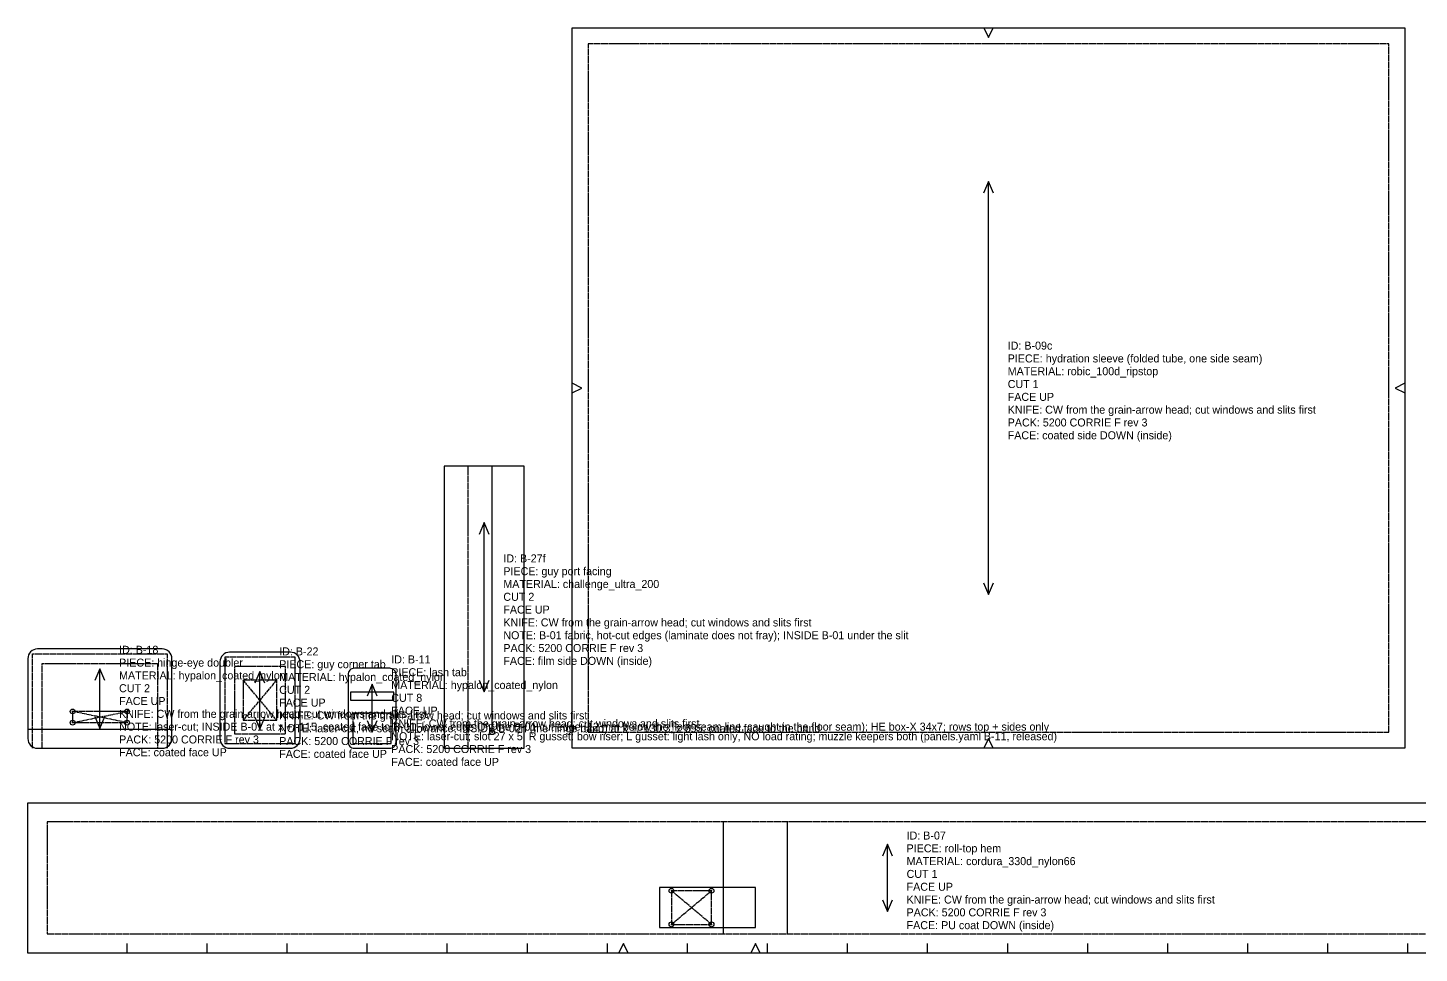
# Model space of a CAD drawing. Header units: millimetres. Extents: x 0 to 2340, y 0 to 5815.
# Drawn here: x 0 to 869, y 1322 to 1900 of the extents above; entities that cross this region are included whole.
import ezdxf

# ---------------------------------------------------------------- set-up
doc = ezdxf.new("R2010")
doc.units = ezdxf.units.MM
doc.linetypes.add('DASHED', pattern=[1.524, 1.27, -0.254])
for name, color, linetype in [('CUT', 7, 'Continuous'), ('DRILL', 4, 'Continuous'), ('GRAIN', 5, 'Continuous'), ('INTERNAL', 6, 'Continuous'), ('NOTCH', 1, 'Continuous'), ('SEW', 3, 'Continuous'), ('TEXT', 2, 'Continuous')]:
    doc.layers.add(name, color=color, linetype=linetype)

# ---------------------------------------------------------------- blocks, each defined once
blk = doc.blocks.new('B-07_10')
at = {"layer": 'CUT'}
blk.add_lwpolyline([(-12, -12), (-12, 82), (1061.69, 82), (1061.69, -12)], close=True, dxfattribs=at)
at = {"layer": 'DRILL'}
for centre in [(389.98, 27), (414.98, 27), (389.98, 6), (414.98, 6)]:
    blk.add_circle(centre, 1.5, dxfattribs=at)
for p in [(389.98, 27), (414.98, 27), (389.98, 6), (414.98, 6)]:
    blk.add_point(p, dxfattribs=at)
at = {"layer": 'GRAIN'}
for points in [[(527.96, 48.63), (524.85, 56), (521.73, 48.63)], [(524.85, 14), (524.85, 56)], [(521.73, 21.37), (524.85, 14), (527.96, 21.37)]]:
    blk.add_lwpolyline(points, dxfattribs=at)
at = {"layer": 'INTERNAL', "linetype": 'CONTINUOUS'}
for points in [[(422.48, 0), (422.48, 70)], [(462.48, 0), (462.48, 70)]]:
    blk.add_lwpolyline(points, dxfattribs=at)
blk.add_lwpolyline([(382.48, 4), (442.48, 4), (442.48, 29), (382.48, 29)], close=True, dxfattribs=at)
at = {"layer": 'NOTCH'}
for points in [[(50, -12), (50, -6)], [(100, -12), (100, -6)], [(150, -12), (150, -6)], [(200, -12), (200, -6)], [(250, -12), (250, -6)], [(300, -12), (300, -6)], [(350, -12), (350, -6)], [(363, -12), (360, -6), (357, -12)], [(400, -12), (400, -6)], [(445.48, -12), (442.48, -6), (439.48, -12)], [(450, -12), (450, -6)], [(500, -12), (500, -6)], [(550, -12), (550, -6)], [(600, -12), (600, -6)], [(650, -12), (650, -6)], [(700, -12), (700, -6)], [(750, -12), (750, -6)], [(800, -12), (800, -6)], [(850, -12), (850, -6)]]:
    blk.add_lwpolyline(points, dxfattribs=at)
at = {"layer": 'SEW', "linetype": 'DASHED'}
for points in [[(0, 0), (1049.69, 0), (1049.69, 70), (0, 70)], [(389.98, 6), (414.98, 6), (414.98, 27), (389.98, 27)]]:
    blk.add_lwpolyline(points, close=True, dxfattribs=at)
for points in [[(389.98, 6), (414.98, 27)], [(414.98, 6), (389.98, 27)]]:
    blk.add_lwpolyline(points, dxfattribs=at)
at = {"layer": 'TEXT'}
for s, p in [('ID: B-07', (536.85, 59)), ('PIECE: roll-top hem', (536.85, 51)), ('MATERIAL: cordura_330d_nylon66', (536.85, 43)), ('CUT 1', (536.85, 35)), ('FACE UP', (536.85, 27)), ('KNIFE: CW from the grain-arrow head; cut windows and slits first', (536.85, 19)), ('PACK: 5200 CORRIE F rev 3', (536.85, 11)), ('FACE: PU coat DOWN (inside)', (536.85, 3))]:
    blk.add_text(s, height=5, dxfattribs=at).set_placement(p)
blk = doc.blocks.new('B-18_15')
at = {"layer": 'CUT'}
blk.add_lwpolyline([(1.76, 1.76), (2.67, 1.01), (3.7, 0.46), (4.83, 0.12), (6, 0), (84, 0), (85.17, 0.12), (86.3, 0.46), (87.33, 1.01), (88.24, 1.76), (88.99, 2.67), (89.54, 3.7), (89.88, 4.83), (90, 6), (90, 56), (89.88, 57.17), (89.54, 58.3), (88.99, 59.33), (88.24, 60.24), (87.33, 60.99), (86.3, 61.54), (85.17, 61.88), (84, 62), (6, 62), (4.83, 61.88), (3.7, 61.54), (2.67, 60.99), (1.76, 60.24), (1.01, 59.33), (0.46, 58.3), (0.12, 57.17), (0, 56), (0, 6), (0.12, 4.83), (0.46, 3.7), (1.01, 2.67)], close=True, dxfattribs=at)
at = {"layer": 'DRILL'}
for centre in [(28, 23), (28, 16), (62, 23), (62, 16)]:
    blk.add_circle(centre, 1.5, dxfattribs=at)
for p in [(28, 23), (62, 23), (28, 16), (62, 16)]:
    blk.add_point(p, dxfattribs=at)
at = {"layer": 'GRAIN'}
for points in [[(48.12, 42.23), (45, 49.6), (41.88, 42.23)], [(45, 12.4), (45, 49.6)], [(41.88, 19.77), (45, 12.4), (48.12, 19.77)]]:
    blk.add_lwpolyline(points, dxfattribs=at)
at = {"layer": 'INTERNAL', "linetype": 'CONTINUOUS'}
blk.add_lwpolyline([(0, 12), (90, 12)], dxfattribs=at)
at = {"layer": 'SEW', "linetype": 'DASHED'}
for points in [[(1.76, 1.76), (2.67, 1.01), (3.7, 0.46), (4.83, 0.12), (6, 0), (84, 0), (85.17, 0.12), (86.3, 0.46), (87.33, 1.01), (88.24, 1.76), (88.99, 2.67), (89.54, 3.7), (89.88, 4.83), (90, 6), (90, 56), (89.88, 57.17), (89.54, 58.3), (88.99, 59.33), (88.24, 60.24), (87.33, 60.99), (86.3, 61.54), (85.17, 61.88), (84, 62), (6, 62), (4.83, 61.88), (3.7, 61.54), (2.67, 60.99), (1.76, 60.24), (1.01, 59.33), (0.46, 58.3), (0.12, 57.17), (0, 56), (0, 6), (0.12, 4.83), (0.46, 3.7), (1.01, 2.67)], [(28, 16), (62, 16), (62, 23), (28, 23)]]:
    blk.add_lwpolyline(points, close=True, dxfattribs=at)
for points in [[(3, 0), (3, 59), (87, 59), (87, 0)], [(9, 0), (9, 53), (81, 53), (81, 0)], [(28, 16), (62, 23)], [(62, 16), (28, 23)]]:
    blk.add_lwpolyline(points, dxfattribs=at)
at = {"layer": 'TEXT'}
for s, p in [('ID: B-18', (57, 59)), ('PIECE: hinge-eye doubler', (57, 51)), ('MATERIAL: hypalon_coated_nylon', (57, 43)), ('CUT 2', (57, 35)), ('FACE UP', (57, 27)), ('KNIFE: CW from the grain-arrow head; cut windows and slits first', (57, 19)), ('NOTE: laser-cut; INSIDE B-01 at x +/-115, coated face to B-01; lower edge ON the B-01 cut edge (12 mm below the floor seam line, caught in the floor seam); HE box-X 34x7; rows top + sides only', (57, 11)), ('PACK: 5200 CORRIE F rev 3', (57, 3)), ('FACE: coated face UP', (57, -5))]:
    blk.add_text(s, height=5, dxfattribs=at).set_placement(p)
blk = doc.blocks.new('B-22_16')
at = {"layer": 'CUT'}
blk.add_lwpolyline([(1.76, 1.76), (2.67, 1.01), (3.7, 0.46), (4.83, 0.12), (6, 0), (44, 0), (45.17, 0.12), (46.3, 0.46), (47.33, 1.01), (48.24, 1.76), (48.99, 2.67), (49.54, 3.7), (49.88, 4.83), (50, 6), (50, 54), (49.88, 55.17), (49.54, 56.3), (48.99, 57.33), (48.24, 58.24), (47.33, 58.99), (46.3, 59.54), (45.17, 59.88), (44, 60), (6, 60), (4.83, 59.88), (3.7, 59.54), (2.67, 58.99), (1.76, 58.24), (1.01, 57.33), (0.46, 56.3), (0.12, 55.17), (0, 54), (0, 6), (0.12, 4.83), (0.46, 3.7), (1.01, 2.67)], close=True, dxfattribs=at)
at = {"layer": 'GRAIN'}
for points in [[(28.12, 40.63), (25, 48), (21.88, 40.63)], [(25, 12), (25, 48)], [(21.88, 19.37), (25, 12), (28.12, 19.37)]]:
    blk.add_lwpolyline(points, dxfattribs=at)
at = {"layer": 'SEW', "linetype": 'DASHED'}
for points in [[(1.76, 1.76), (2.67, 1.01), (3.7, 0.46), (4.83, 0.12), (6, 0), (44, 0), (45.17, 0.12), (46.3, 0.46), (47.33, 1.01), (48.24, 1.76), (48.99, 2.67), (49.54, 3.7), (49.88, 4.83), (50, 6), (50, 54), (49.88, 55.17), (49.54, 56.3), (48.99, 57.33), (48.24, 58.24), (47.33, 58.99), (46.3, 59.54), (45.17, 59.88), (44, 60), (6, 60), (4.83, 59.88), (3.7, 59.54), (2.67, 58.99), (1.76, 58.24), (1.01, 57.33), (0.46, 56.3), (0.12, 55.17), (0, 54), (0, 6), (0.12, 4.83), (0.46, 3.7), (1.01, 2.67)], [(3, 3), (47, 3), (47, 57), (3, 57)], [(9, 9), (41, 9), (41, 51), (9, 51)], [(14.5, 17.5), (35.5, 17.5), (35.5, 42.5), (14.5, 42.5)]]:
    blk.add_lwpolyline(points, close=True, dxfattribs=at)
for points in [[(14.5, 17.5), (35.5, 42.5)], [(35.5, 17.5), (14.5, 42.5)]]:
    blk.add_lwpolyline(points, dxfattribs=at)
at = {"layer": 'TEXT'}
for s, p in [('ID: B-22', (37, 58)), ('PIECE: guy corner tab', (37, 50)), ('MATERIAL: hypalon_coated_nylon', (37, 42)), ('CUT 2', (37, 34)), ('FACE UP', (37, 26)), ('KNIFE: CW from the grain-arrow head; cut windows and slits first', (37, 18)), ('NOTE: laser-cut, no seam allowance; INSIDE B-02h (the hinge band) at x +/-130.3, z 695; coated face to the band', (37, 10)), ('PACK: 5200 CORRIE F rev 3', (37, 2)), ('FACE: coated face UP', (37, -6))]:
    blk.add_text(s, height=5, dxfattribs=at).set_placement(p)
blk = doc.blocks.new('B-11_17')
at = {"layer": 'CUT'}
blk.add_lwpolyline([(1.17, 1.17), (1.78, 0.67), (2.47, 0.3), (3.22, 0.08), (4, 0), (26, 0), (26.78, 0.08), (27.53, 0.3), (28.22, 0.67), (28.83, 1.17), (29.33, 1.78), (29.7, 2.47), (29.92, 3.22), (30, 4), (30, 46), (29.92, 46.78), (29.7, 47.53), (29.33, 48.22), (28.83, 48.83), (28.22, 49.33), (27.53, 49.7), (26.78, 49.92), (26, 50), (4, 50), (3.22, 49.92), (2.47, 49.7), (1.78, 49.33), (1.17, 48.83), (0.67, 48.22), (0.3, 47.53), (0.08, 46.78), (0, 46), (0, 4), (0.08, 3.22), (0.3, 2.47), (0.67, 1.78)], close=True, dxfattribs=at)
at = {"layer": 'CUT', "linetype": 'CONTINUOUS'}
blk.add_lwpolyline([(1.5, 30), (28.5, 30), (28.5, 35), (1.5, 35)], close=True, dxfattribs=at)
at = {"layer": 'GRAIN'}
for points in [[(18.12, 32.63), (15, 40), (11.88, 32.63)], [(15, 10), (15, 40)], [(11.88, 17.37), (15, 10), (18.12, 17.37)]]:
    blk.add_lwpolyline(points, dxfattribs=at)
at = {"layer": 'SEW', "linetype": 'DASHED'}
for points in [[(1.17, 1.17), (1.78, 0.67), (2.47, 0.3), (3.22, 0.08), (4, 0), (26, 0), (26.78, 0.08), (27.53, 0.3), (28.22, 0.67), (28.83, 1.17), (29.33, 1.78), (29.7, 2.47), (29.92, 3.22), (30, 4), (30, 46), (29.92, 46.78), (29.7, 47.53), (29.33, 48.22), (28.83, 48.83), (28.22, 49.33), (27.53, 49.7), (26.78, 49.92), (26, 50), (4, 50), (3.22, 49.92), (2.47, 49.7), (1.78, 49.33), (1.17, 48.83), (0.67, 48.22), (0.3, 47.53), (0.08, 46.78), (0, 46), (0, 4), (0.08, 3.22), (0.3, 2.47), (0.67, 1.78)], [(3, 3), (27, 3), (27, 22), (3, 22)]]:
    blk.add_lwpolyline(points, close=True, dxfattribs=at)
at = {"layer": 'TEXT'}
for s, p in [('ID: B-11', (27, 53)), ('PIECE: lash tab', (27, 45)), ('MATERIAL: hypalon_coated_nylon', (27, 37)), ('CUT 8', (27, 29)), ('FACE UP', (27, 21)), ('KNIFE: CW from the grain-arrow head; cut windows and slits first', (27, 13)), ('NOTE: laser-cut; slot 27 x 5; R gusset: bow riser; L gusset: light lash only, NO load rating; muzzle keepers both (panels.yaml B-11, released)', (27, 5)), ('PACK: 5200 CORRIE F rev 3', (27, -3)), ('FACE: coated face UP', (27, -11))]:
    blk.add_text(s, height=5, dxfattribs=at).set_placement(p)
blk = doc.blocks.new('B-27f_18')
at = {"layer": 'CUT'}
blk.add_lwpolyline([(0, 0), (50, 0), (50, 176.2), (0, 176.2)], close=True, dxfattribs=at)
at = {"layer": 'DRILL'}
blk.add_circle((30, 10), 1.5, dxfattribs=at)
blk.add_point((30, 10), dxfattribs=at)
at = {"layer": 'GRAIN'}
for points in [[(28.12, 133.59), (25, 140.96), (21.88, 133.59)], [(25, 35.24), (25, 140.96)], [(21.88, 42.61), (25, 35.24), (28.12, 42.61)]]:
    blk.add_lwpolyline(points, dxfattribs=at)
at = {"layer": 'INTERNAL', "linetype": 'CONTINUOUS'}
blk.add_lwpolyline([(30, 10), (30, 176.2)], dxfattribs=at)
at = {"layer": 'SEW', "linetype": 'DASHED'}
blk.add_lwpolyline([(0, 0), (50, 0), (50, 176.2), (0, 176.2)], close=True, dxfattribs=at)
blk.add_lwpolyline([(15, 0), (15, 176.2)], dxfattribs=at)
at = {"layer": 'TEXT'}
for s, p in [('PIECE: guy port facing', (37, 108.1)), ('ID: B-27f', (37, 116.1)), ('MATERIAL: challenge_ultra_200', (37, 100.1)), ('CUT 2', (37, 92.1)), ('FACE UP', (37, 84.1)), ('KNIFE: CW from the grain-arrow head; cut windows and slits first', (37, 76.1)), ('NOTE: B-01 fabric, hot-cut edges (laminate does not fray); INSIDE B-01 under the slit', (37, 68.1)), ('PACK: 5200 CORRIE F rev 3', (37, 60.1)), ('FACE: film side DOWN (inside)', (37, 52.1))]:
    blk.add_text(s, height=5, dxfattribs=at).set_placement(p)
blk = doc.blocks.new('B-09c_19')
at = {"layer": 'CUT'}
blk.add_lwpolyline([(-10, -10), (-10, 440), (510, 440), (510, -10)], close=True, dxfattribs=at)
at = {"layer": 'GRAIN'}
for points in [[(253.12, 336.63), (250, 344), (246.88, 336.63)], [(250, 86), (250, 344)], [(246.88, 93.37), (250, 86), (253.12, 93.37)]]:
    blk.add_lwpolyline(points, dxfattribs=at)
at = {"layer": 'NOTCH'}
for points in [[(247, 440), (250, 434), (253, 440)], [(-10, 212), (-4, 215), (-10, 218)], [(510, 218), (504, 215), (510, 212)], [(253, -10), (250, -4), (247, -10)]]:
    blk.add_lwpolyline(points, dxfattribs=at)
at = {"layer": 'SEW', "linetype": 'DASHED'}
blk.add_lwpolyline([(0, 0), (500, 0), (500, 430), (0, 430)], close=True, dxfattribs=at)
at = {"layer": 'TEXT'}
for s, p in [('ID: B-09c', (262, 239)), ('PIECE: hydration sleeve (folded tube, one side seam)', (262, 231)), ('MATERIAL: robic_100d_ripstop', (262, 223)), ('CUT 1', (262, 215)), ('FACE UP', (262, 207)), ('KNIFE: CW from the grain-arrow head; cut windows and slits first', (262, 199)), ('PACK: 5200 CORRIE F rev 3', (262, 191)), ('FACE: coated side DOWN (inside)', (262, 183))]:
    blk.add_text(s, height=5, dxfattribs=at).set_placement(p)

msp = doc.modelspace()

# ---------------------------------------------------------------- block references
at = {"layer": 'CUT'}
for name, p in [('B-09c_19', (350, 1459.8)), ('B-27f_18', (260, 1449.8)), ('B-18_15', (0, 1449.8)), ('B-22_16', (120, 1449.8)), ('B-11_17', (200, 1449.8)), ('B-07_10', (12, 1333.8))]:
    msp.add_blockref(name, p, dxfattribs=at)

doc.saveas('drawing.dxf')
